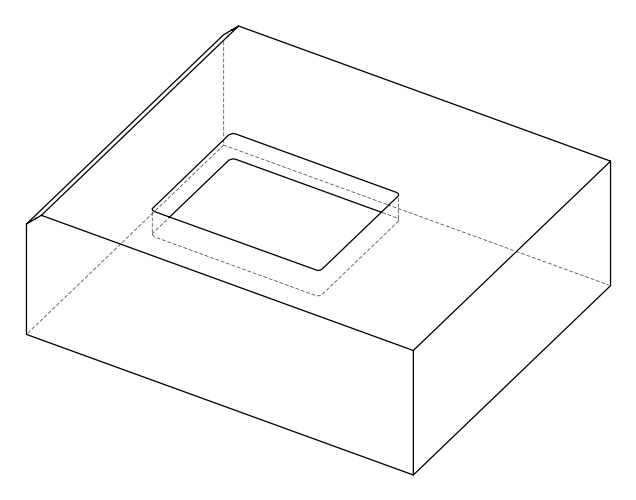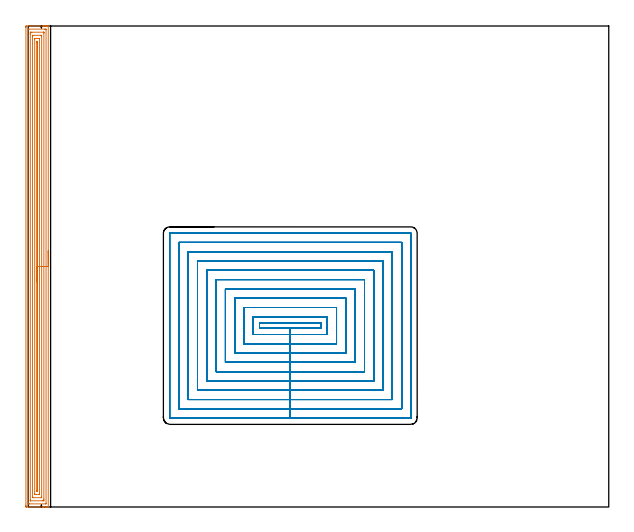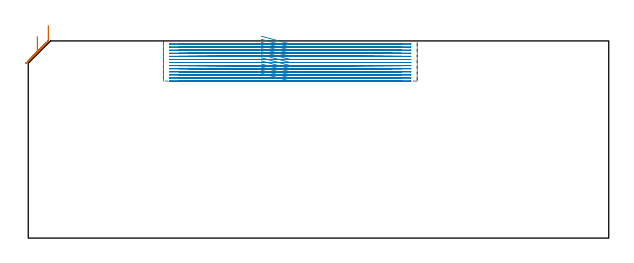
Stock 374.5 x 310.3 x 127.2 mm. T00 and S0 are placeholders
(PLAN: 2 operations, 1 tool changes, 106.8 min)
(1 AREA_MILL | FG_CHAMFER_SURFACE | UGT0205_001 | 15.08 min | 32171 mm3)
(2 MILL_RECTANGULAR_POCKET | POCKET_RECTANGULAR_STRAIGHT | NXT0201_009 | Follow Part, ap 2, ae 75% | 91.74 min | 539805 mm3)
(TOOL UGT0205_001 | Chamfer Mill 20 x 3 x 45 deg. | D20 FL50 Z2)
(TOOL NXT0201_009 | ENDMILL 8mm [2P460-0800-NA 1630] | D8 FL26 Z6)
(OP 1 AREA_MILL)
G17 G21 G94 G90
T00 M6
G54
G17 G0 G90 X12.9 Y165.15 S1061 M3
G43 Z137.2 H0
G94 G1 Y165.112 Z136.328 F250.
Y164.998 Z135.463
Y164.809 Z134.612
Y164.547 Z133.78
Y164.213 Z132.974
Y163.81 Z132.2
Y163.342 Z131.464
Y162.81 Z130.772
Y162.221 Z130.129
Y161.578 Z129.54
Y160.886 Z129.008
Y160.15 Z128.54
Y159.376 Z128.137
Y158.57 Z127.803
Y157.738 Z127.541
Y156.887 Z127.352
Y156.022 Z127.238
Y155.15 Z127.2
Y0.17
X12.897 Y0.01 Z127.188
X12.865 Y0.007 Z127.156
X12.488 Y0. Z126.787
X12.147 Z126.447
X11.471 Z125.766
X10.245 Z124.542
X9.695 Z123.99
X9.082 Z123.378
X-0.959 Y0.001 Z113.338
X-1.188 Y0.003 Z113.109
X-1.492 Y0.008 Z112.806
X-1.494 Y0.078 Z112.803
X-1.499 Y0.617 Z112.801
X-1.5 Y1.161 Z112.8
Y309.334
X-1.499 Y309.683 Z112.801
X-1.494 Y310.222 Z112.804
X-1.492 Y310.292 Z112.806
X-0.959 Y310.3 Z113.338
X9.695 Z123.99
X10.245 Z124.542
X10.583 Z124.879
X11.133 Z125.429
X11.471 Z125.766
X12.147 Z126.447
X12.488 Z126.788
X12.865 Y310.293 Z127.156
X12.897 Y310.29 Z127.188
X12.9 Y310.13 Z127.2
Y155.15
X11.486 Z125.786
X11.485 Y2.389 Z125.785
X11.471 Y2.01 Z125.771
X10.983 Y2.001 Z125.283
X0.817 Y2. Z115.117
X0.328 Y2.001 Z114.628
X-0.071 Y2.01 Z114.229
X-0.085 Y2.403 Z114.215
X-0.086 Y2.418 Z114.214
X-0.085 Y307.911 Z114.215
X-0.071 Y308.29 Z114.229
X0.417 Y308.299 Z114.717
X10.583 Y308.3 Z124.883
X11.072 Y308.299 Z125.372
X11.471 Y308.29 Z125.771
X11.485 Y307.897 Z125.785
X11.486 Y307.882 Z125.786
Y155.15
X10.072 Z124.372
X10.071 Y5.083 Z124.371
X10.07 Y4.706 Z124.37
X10.067 Y4.19 Z124.367
X10.064 Y4.01 Z124.364
X9.881 Y4.003 Z124.181
X9.695 Y4.001 Z123.995
X8.996 Y4. Z123.296
X1.516 Y4.001 Z115.816
X1.391 Y4.004 Z115.691
X1.346 Y4.009 Z115.646
X1.334 Y4.013 Z115.634
X1.333 Y4.019 Z115.633
X1.33 Y4.064 Z115.63
X1.329 Y4.19 Z115.629
X1.328 Y4.568 Z115.628
X1.329 Y305.217 Z115.629
X1.33 Y305.594 Z115.63
X1.333 Y306.11 Z115.633
X1.336 Y306.29 Z115.636
X1.519 Y306.297 Z115.819
X1.705 Y306.299 Z116.005
X2.404 Y306.3 Z116.704
X9.884 Y306.299 Z124.184
X10.009 Y306.296 Z124.309
X10.054 Y306.291 Z124.354
X10.066 Y306.287 Z124.366
X10.067 Y306.281 Z124.367
X10.07 Y306.236 Z124.37
X10.071 Y306.11 Z124.371
X10.072 Y305.732 Z124.372
Y155.15
X8.657 Z122.957
Y6.87
X8.653 Y6.132 Z122.953
X8.65 Y6.024 Z122.95
X8.644 Y6.009 Z122.944
X8.621 Y6.006 Z122.921
X8.568 Y6.003 Z122.868
X8.352 Y6.001 Z122.652
X3.457 Y6. Z117.757
X3.04 Y6.006 Z117.34
X2.833 Y6.01 Z117.133
X2.749 Y6.023 Z117.049
X2.743 Y6.87 Z117.043
Y303.43
X2.747 Y304.168 Z117.047
X2.75 Y304.276 Z117.05
X2.756 Y304.291 Z117.056
X2.779 Y304.294 Z117.079
X2.832 Y304.297 Z117.132
X3.048 Y304.299 Z117.348
X7.943 Y304.3 Z122.243
X8.36 Y304.294 Z122.66
X8.567 Y304.29 Z122.867
X8.651 Y304.277 Z122.951
X8.657 Y303.43 Z122.957
Y155.15
X7.243 Z121.543
Y8.444
X7.24 Y8.231 Z121.54
X7.236 Y8.09 Z121.536
X7.229 Y8.009 Z121.529
X7.194 Y8.007 Z121.494
X7.032 Y8.003 Z121.332
X6.796 Y8. Z121.096
X5.019 Y8.001 Z119.319
X4.368 Y8.01 Z118.668
X4.164 Y8.027 Z118.464
X4.159 Y8.443 Z118.459
X4.158 Y8.656 Z118.458
X4.157 Y301.856 Z118.457
X4.16 Y302.069 Z118.46
X4.164 Y302.21 Z118.464
X4.171 Y302.291 Z118.471
X4.206 Y302.293 Z118.506
X4.368 Y302.297 Z118.668
X4.604 Y302.3 Z118.904
X6.381 Y302.299 Z120.681
X7.032 Y302.29 Z121.332
X7.236 Y302.272 Z121.536
X7.241 Y301.857 Z121.541
X7.243 Y301.644 Z121.543
Y155.15
X5.829 Z120.129
Y10.443
X5.827 Y10.208 Z120.127
X5.824 Y10.038 Z120.124
X5.823 Y10.022 Z120.123
X5.811 Y10.01 Z120.111
X5.744 Y10.004 Z120.044
X5.694 Y10.002 Z119.994
X5.59 Y10.01 Z119.89
X5.578 Y10.021 Z119.878
X5.575 Y10.052 Z119.875
X5.573 Y10.124 Z119.873
X5.571 Y10.443 Z119.871
Y10.702
Y299.54
X5.573 Y299.857 Z119.873
X5.575 Y300.117 Z119.875
X5.578 Y300.277 Z119.878
X5.713 Y300.291 Z120.013
X5.811 Y300.29 Z120.111
X5.822 Y300.279 Z120.122
X5.825 Y300.248 Z120.125
X5.827 Y300.176 Z120.127
X5.829 Y299.857 Z120.129
Y299.541
Y155.15
Y154.278 Z120.167
Y153.414 Z120.281
Y152.562 Z120.47
Y151.73 Z120.732
Y150.924 Z121.066
Y150.15 Z121.469
Y149.414 Z121.937
Y148.722 Z122.468
Y148.079 Z123.058
Y147.49 Z123.701
Y146.958 Z124.393
Y146.49 Z125.129
Y146.087 Z125.903
Y145.753 Z126.709
Y145.491 Z127.541
Y145.302 Z128.392
Y145.188 Z129.257
Y145.15 Z130.129
G0 Z137.2
M5
M2
(OP 2 MILL_RECTANGULAR_POCKET)
G17 G21 G94 G90
T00 M6
G54
G17 G0 G90 X150.418 Y115.3 S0 M3
G43 Z137.2 H1
Z130.2
G94 G1 X169.05 Z125.208 F250.
X188.9 F500.
Y118.7
X149.2
Y115.3
X169.05
Y111.3
X192.9
Y122.7
X145.2
Y111.3
X169.05
Y105.3
X198.9
Y128.7
X139.2
Y105.3
X169.05
Y99.3
X204.9
Y134.7
X133.2
Y99.3
X169.05
Y93.3
X210.9
Y140.7
X127.2
Y93.3
X169.05
Y87.3
X216.9
Y146.7
X121.2
Y87.3
X169.05
Y81.3
X222.9
Y152.7
X115.2
Y81.3
X169.05
Y75.3
X228.9
Y158.7
X109.2
Y75.3
X169.05
Y69.3
X234.9
Y164.7
X103.2
Y69.3
X169.05
Y63.3
X240.9
Y170.7
X97.2
Y63.3
X169.05
Y57.3
X246.7
G3 X246.9 Y57.5 R0.2
G1 Y176.5
G3 X246.7 Y176.7 R0.2
G1 X91.4
G3 X91.2 Y176.5 R0.2
G1 Y57.5
G3 X91.4 Y57.3 R0.2
G1 X169.05
X170.05
G0 X150.418 Y115.3 Z128.208
G1 X169.05 Z123.215 F250.
X188.9 F500.
Y118.7
X149.2
Y115.3
X169.05
Y111.3
X192.9
Y122.7
X145.2
Y111.3
X169.05
Y105.3
X198.9
Y128.7
X139.2
Y105.3
X169.05
Y99.3
X204.9
Y134.7
X133.2
Y99.3
X169.05
Y93.3
X210.9
Y140.7
X127.2
Y93.3
X169.05
Y87.3
X216.9
Y146.7
X121.2
Y87.3
X169.05
Y81.3
X222.9
Y152.7
X115.2
Y81.3
X169.05
Y75.3
X228.9
Y158.7
X109.2
Y75.3
X169.05
Y69.3
X234.9
Y164.7
X103.2
Y69.3
X169.05
Y63.3
X240.9
Y170.7
X97.2
Y63.3
X169.05
Y57.3
X246.7
G3 X246.9 Y57.5 R0.2
G1 Y176.5
G3 X246.7 Y176.7 R0.2
G1 X91.4
G3 X91.2 Y176.5 R0.2
G1 Y57.5
G3 X91.4 Y57.3 R0.2
G1 X169.05
X170.05
G0 X150.418 Y115.3 Z126.215
G1 X169.05 Z121.223 F250.
X188.9 F500.
Y118.7
X149.2
Y115.3
X169.05
Y111.3
X192.9
Y122.7
X145.2
Y111.3
X169.05
Y105.3
X198.9
Y128.7
X139.2
Y105.3
X169.05
Y99.3
X204.9
Y134.7
X133.2
Y99.3
X169.05
Y93.3
X210.9
Y140.7
X127.2
Y93.3
X169.05
Y87.3
X216.9
Y146.7
X121.2
Y87.3
X169.05
Y81.3
X222.9
Y152.7
X115.2
Y81.3
X169.05
Y75.3
X228.9
Y158.7
X109.2
Y75.3
X169.05
Y69.3
X234.9
Y164.7
X103.2
Y69.3
X169.05
Y63.3
X240.9
Y170.7
X97.2
Y63.3
X169.05
Y57.3
X246.7
G3 X246.9 Y57.5 R0.2
G1 Y176.5
G3 X246.7 Y176.7 R0.2
G1 X91.4
G3 X91.2 Y176.5 R0.2
G1 Y57.5
G3 X91.4 Y57.3 R0.2
G1 X169.05
X170.05
G0 X150.418 Y115.3 Z124.223
G1 X169.05 Z119.231 F250.
X188.9 F500.
Y118.7
X149.2
Y115.3
X169.05
Y111.3
X192.9
Y122.7
X145.2
Y111.3
X169.05
Y105.3
X198.9
Y128.7
X139.2
Y105.3
X169.05
Y99.3
X204.9
Y134.7
X133.2
Y99.3
X169.05
Y93.3
X210.9
Y140.7
X127.2
Y93.3
X169.05
Y87.3
X216.9
Y146.7
X121.2
Y87.3
X169.05
Y81.3
X222.9
Y152.7
X115.2
Y81.3
X169.05
Y75.3
X228.9
Y158.7
X109.2
Y75.3
X169.05
Y69.3
X234.9
Y164.7
X103.2
Y69.3
X169.05
Y63.3
X240.9
Y170.7
X97.2
Y63.3
X169.05
Y57.3
X246.7
G3 X246.9 Y57.5 R0.2
G1 Y176.5
G3 X246.7 Y176.7 R0.2
G1 X91.4
G3 X91.2 Y176.5 R0.2
G1 Y57.5
G3 X91.4 Y57.3 R0.2
G1 X169.05
X170.05
G0 X150.418 Y115.3 Z122.231
G1 X169.05 Z117.238 F250.
X188.9 F500.
Y118.7
X149.2
Y115.3
X169.05
Y111.3
X192.9
Y122.7
X145.2
Y111.3
X169.05
Y105.3
X198.9
Y128.7
X139.2
Y105.3
X169.05
Y99.3
X204.9
Y134.7
X133.2
Y99.3
X169.05
Y93.3
X210.9
Y140.7
X127.2
Y93.3
X169.05
Y87.3
X216.9
Y146.7
X121.2
Y87.3
X169.05
Y81.3
X222.9
Y152.7
X115.2
Y81.3
X169.05
Y75.3
X228.9
Y158.7
X109.2
Y75.3
X169.05
Y69.3
X234.9
Y164.7
X103.2
Y69.3
X169.05
Y63.3
X240.9
Y170.7
X97.2
Y63.3
X169.05
Y57.3
X246.7
G3 X246.9 Y57.5 R0.2
G1 Y176.5
G3 X246.7 Y176.7 R0.2
G1 X91.4
G3 X91.2 Y176.5 R0.2
G1 Y57.5
G3 X91.4 Y57.3 R0.2
G1 X169.05
X170.05
G0 X150.418 Y115.3 Z120.238
G1 X169.05 Z115.246 F250.
X188.9 F500.
Y118.7
X149.2
Y115.3
X169.05
Y111.3
X192.9
Y122.7
X145.2
Y111.3
X169.05
Y105.3
X198.9
Y128.7
X139.2
Y105.3
X169.05
Y99.3
X204.9
Y134.7
X133.2
Y99.3
X169.05
Y93.3
X210.9
Y140.7
X127.2
Y93.3
X169.05
Y87.3
X216.9
Y146.7
X121.2
Y87.3
X169.05
Y81.3
X222.9
Y152.7
X115.2
Y81.3
X169.05
Y75.3
X228.9
Y158.7
X109.2
Y75.3
X169.05
Y69.3
X234.9
Y164.7
X103.2
Y69.3
X169.05
Y63.3
X240.9
Y170.7
X97.2
Y63.3
X169.05
Y57.3
X246.7
G3 X246.9 Y57.5 R0.2
G1 Y176.5
G3 X246.7 Y176.7 R0.2
G1 X91.4
G3 X91.2 Y176.5 R0.2
G1 Y57.5
G3 X91.4 Y57.3 R0.2
G1 X169.05
X170.05
G0 X150.418 Y115.3 Z118.246
G1 X169.05 Z113.254 F250.
X188.9 F500.
Y118.7
X149.2
Y115.3
X169.05
Y111.3
X192.9
Y122.7
X145.2
Y111.3
X169.05
Y105.3
X198.9
Y128.7
X139.2
Y105.3
X169.05
Y99.3
X204.9
Y134.7
X133.2
Y99.3
X169.05
Y93.3
X210.9
Y140.7
X127.2
Y93.3
X169.05
Y87.3
X216.9
Y146.7
X121.2
Y87.3
X169.05
Y81.3
X222.9
Y152.7
X115.2
Y81.3
X169.05
Y75.3
X228.9
Y158.7
X109.2
Y75.3
X169.05
Y69.3
X234.9
Y164.7
X103.2
Y69.3
X169.05
Y63.3
X240.9
Y170.7
X97.2
Y63.3
X169.05
Y57.3
X246.7
G3 X246.9 Y57.5 R0.2
G1 Y176.5
G3 X246.7 Y176.7 R0.2
G1 X91.4
G3 X91.2 Y176.5 R0.2
G1 Y57.5
G3 X91.4 Y57.3 R0.2
G1 X169.05
X170.05
G0 X150.418 Y115.3 Z116.254
G1 X169.05 Z111.262 F250.
X188.9 F500.
Y118.7
X149.2
Y115.3
X169.05
Y111.3
X192.9
Y122.7
X145.2
Y111.3
X169.05
Y105.3
X198.9
Y128.7
X139.2
Y105.3
X169.05
Y99.3
X204.9
Y134.7
X133.2
Y99.3
X169.05
Y93.3
X210.9
Y140.7
X127.2
Y93.3
X169.05
Y87.3
X216.9
Y146.7
X121.2
Y87.3
X169.05
Y81.3
X222.9
Y152.7
X115.2
Y81.3
X169.05
Y75.3
X228.9
Y158.7
X109.2
Y75.3
X169.05
Y69.3
X234.9
Y164.7
X103.2
Y69.3
X169.05
Y63.3
X240.9
Y170.7
X97.2
Y63.3
X169.05
Y57.3
X246.7
G3 X246.9 Y57.5 R0.2
G1 Y176.5
G3 X246.7 Y176.7 R0.2
G1 X91.4
G3 X91.2 Y176.5 R0.2
G1 Y57.5
G3 X91.4 Y57.3 R0.2
G1 X169.05
X170.05
G0 X150.418 Y115.3 Z114.262
G1 X169.05 Z109.269 F250.
X188.9 F500.
Y118.7
X149.2
Y115.3
X169.05
Y111.3
X192.9
Y122.7
X145.2
Y111.3
X169.05
Y105.3
X198.9
Y128.7
X139.2
Y105.3
X169.05
Y99.3
X204.9
Y134.7
X133.2
Y99.3
X169.05
Y93.3
X210.9
Y140.7
X127.2
Y93.3
X169.05
Y87.3
X216.9
Y146.7
X121.2
Y87.3
X169.05
Y81.3
X222.9
Y152.7
X115.2
Y81.3
X169.05
Y75.3
X228.9
Y158.7
X109.2
Y75.3
X169.05
Y69.3
X234.9
Y164.7
X103.2
Y69.3
X169.05
Y63.3
X240.9
Y170.7
X97.2
Y63.3
X169.05
Y57.3
X246.7
G3 X246.9 Y57.5 R0.2
G1 Y176.5
G3 X246.7 Y176.7 R0.2
G1 X91.4
G3 X91.2 Y176.5 R0.2
G1 Y57.5
G3 X91.4 Y57.3 R0.2
G1 X169.05
X170.05
G0 X150.418 Y115.3 Z112.269
G1 X169.05 Z107.277 F250.
X188.9 F500.
Y118.7
X149.2
Y115.3
X169.05
Y111.3
X192.9
Y122.7
X145.2
Y111.3
X169.05
Y105.3
X198.9
Y128.7
X139.2
Y105.3
X169.05
Y99.3
X204.9
Y134.7
X133.2
Y99.3
X169.05
Y93.3
X210.9
Y140.7
X127.2
Y93.3
X169.05
Y87.3
X216.9
Y146.7
X121.2
Y87.3
X169.05
Y81.3
X222.9
Y152.7
X115.2
Y81.3
X169.05
Y75.3
X228.9
Y158.7
X109.2
Y75.3
X169.05
Y69.3
X234.9
Y164.7
X103.2
Y69.3
X169.05
Y63.3
X240.9
Y170.7
X97.2
Y63.3
X169.05
Y57.3
X246.7
G3 X246.9 Y57.5 R0.2
G1 Y176.5
G3 X246.7 Y176.7 R0.2
G1 X91.4
G3 X91.2 Y176.5 R0.2
G1 Y57.5
G3 X91.4 Y57.3 R0.2
G1 X169.05
X170.05
G0 X150.418 Y115.3 Z110.277
G1 X169.05 Z105.285 F250.
X188.9 F500.
Y118.7
X149.2
Y115.3
X169.05
Y111.3
X192.9
Y122.7
X145.2
Y111.3
X169.05
Y105.3
X198.9
Y128.7
X139.2
Y105.3
X169.05
Y99.3
X204.9
Y134.7
X133.2
Y99.3
X169.05
Y93.3
X210.9
Y140.7
X127.2
Y93.3
X169.05
Y87.3
X216.9
Y146.7
X121.2
Y87.3
X169.05
Y81.3
X222.9
Y152.7
X115.2
Y81.3
X169.05
Y75.3
X228.9
Y158.7
X109.2
Y75.3
X169.05
Y69.3
X234.9
Y164.7
X103.2
Y69.3
X169.05
Y63.3
X240.9
Y170.7
X97.2
Y63.3
X169.05
Y57.3
X246.7
G3 X246.9 Y57.5 R0.2
G1 Y176.5
G3 X246.7 Y176.7 R0.2
G1 X91.4
G3 X91.2 Y176.5 R0.2
G1 Y57.5
G3 X91.4 Y57.3 R0.2
G1 X169.05
X170.05
G0 X150.418 Y115.3 Z108.285
G1 X169.05 Z103.292 F250.
X188.9 F500.
Y118.7
X149.2
Y115.3
X169.05
Y111.3
X192.9
Y122.7
X145.2
Y111.3
X169.05
Y105.3
X198.9
Y128.7
X139.2
Y105.3
X169.05
Y99.3
X204.9
Y134.7
X133.2
Y99.3
X169.05
Y93.3
X210.9
Y140.7
X127.2
Y93.3
X169.05
Y87.3
X216.9
Y146.7
X121.2
Y87.3
X169.05
Y81.3
X222.9
Y152.7
X115.2
Y81.3
X169.05
Y75.3
X228.9
Y158.7
X109.2
Y75.3
X169.05
Y69.3
X234.9
Y164.7
X103.2
Y69.3
X169.05
Y63.3
X240.9
Y170.7
X97.2
Y63.3
X169.05
Y57.3
X246.7
G3 X246.9 Y57.5 R0.2
G1 Y176.5
G3 X246.7 Y176.7 R0.2
G1 X91.4
G3 X91.2 Y176.5 R0.2
G1 Y57.5
G3 X91.4 Y57.3 R0.2
G1 X169.05
X170.05
G0 X150.418 Y115.3 Z106.292
G1 X169.05 Z101.3 F250.
X188.9 F500.
Y118.7
X149.2
Y115.3
X169.05
Y111.3
X192.9
Y122.7
X145.2
Y111.3
X169.05
Y105.3
X198.9
Y128.7
X139.2
Y105.3
X169.05
Y99.3
X204.9
Y134.7
X133.2
Y99.3
X169.05
Y93.3
X210.9
Y140.7
X127.2
Y93.3
X169.05
Y87.3
X216.9
Y146.7
X121.2
Y87.3
X169.05
Y81.3
X222.9
Y152.7
X115.2
Y81.3
X169.05
Y75.3
X228.9
Y158.7
X109.2
Y75.3
X169.05
Y69.3
X234.9
Y164.7
X103.2
Y69.3
X169.05
Y63.3
X240.9
Y170.7
X97.2
Y63.3
X169.05
Y57.3
X246.7
G3 X246.9 Y57.5 R0.2
G1 Y176.5
G3 X246.7 Y176.7 R0.2
G1 X91.4
G3 X91.2 Y176.5 R0.2
G1 Y57.5
G3 X91.4 Y57.3 R0.2
G1 X169.05
X170.05
G0 Z137.2
M5
M2
